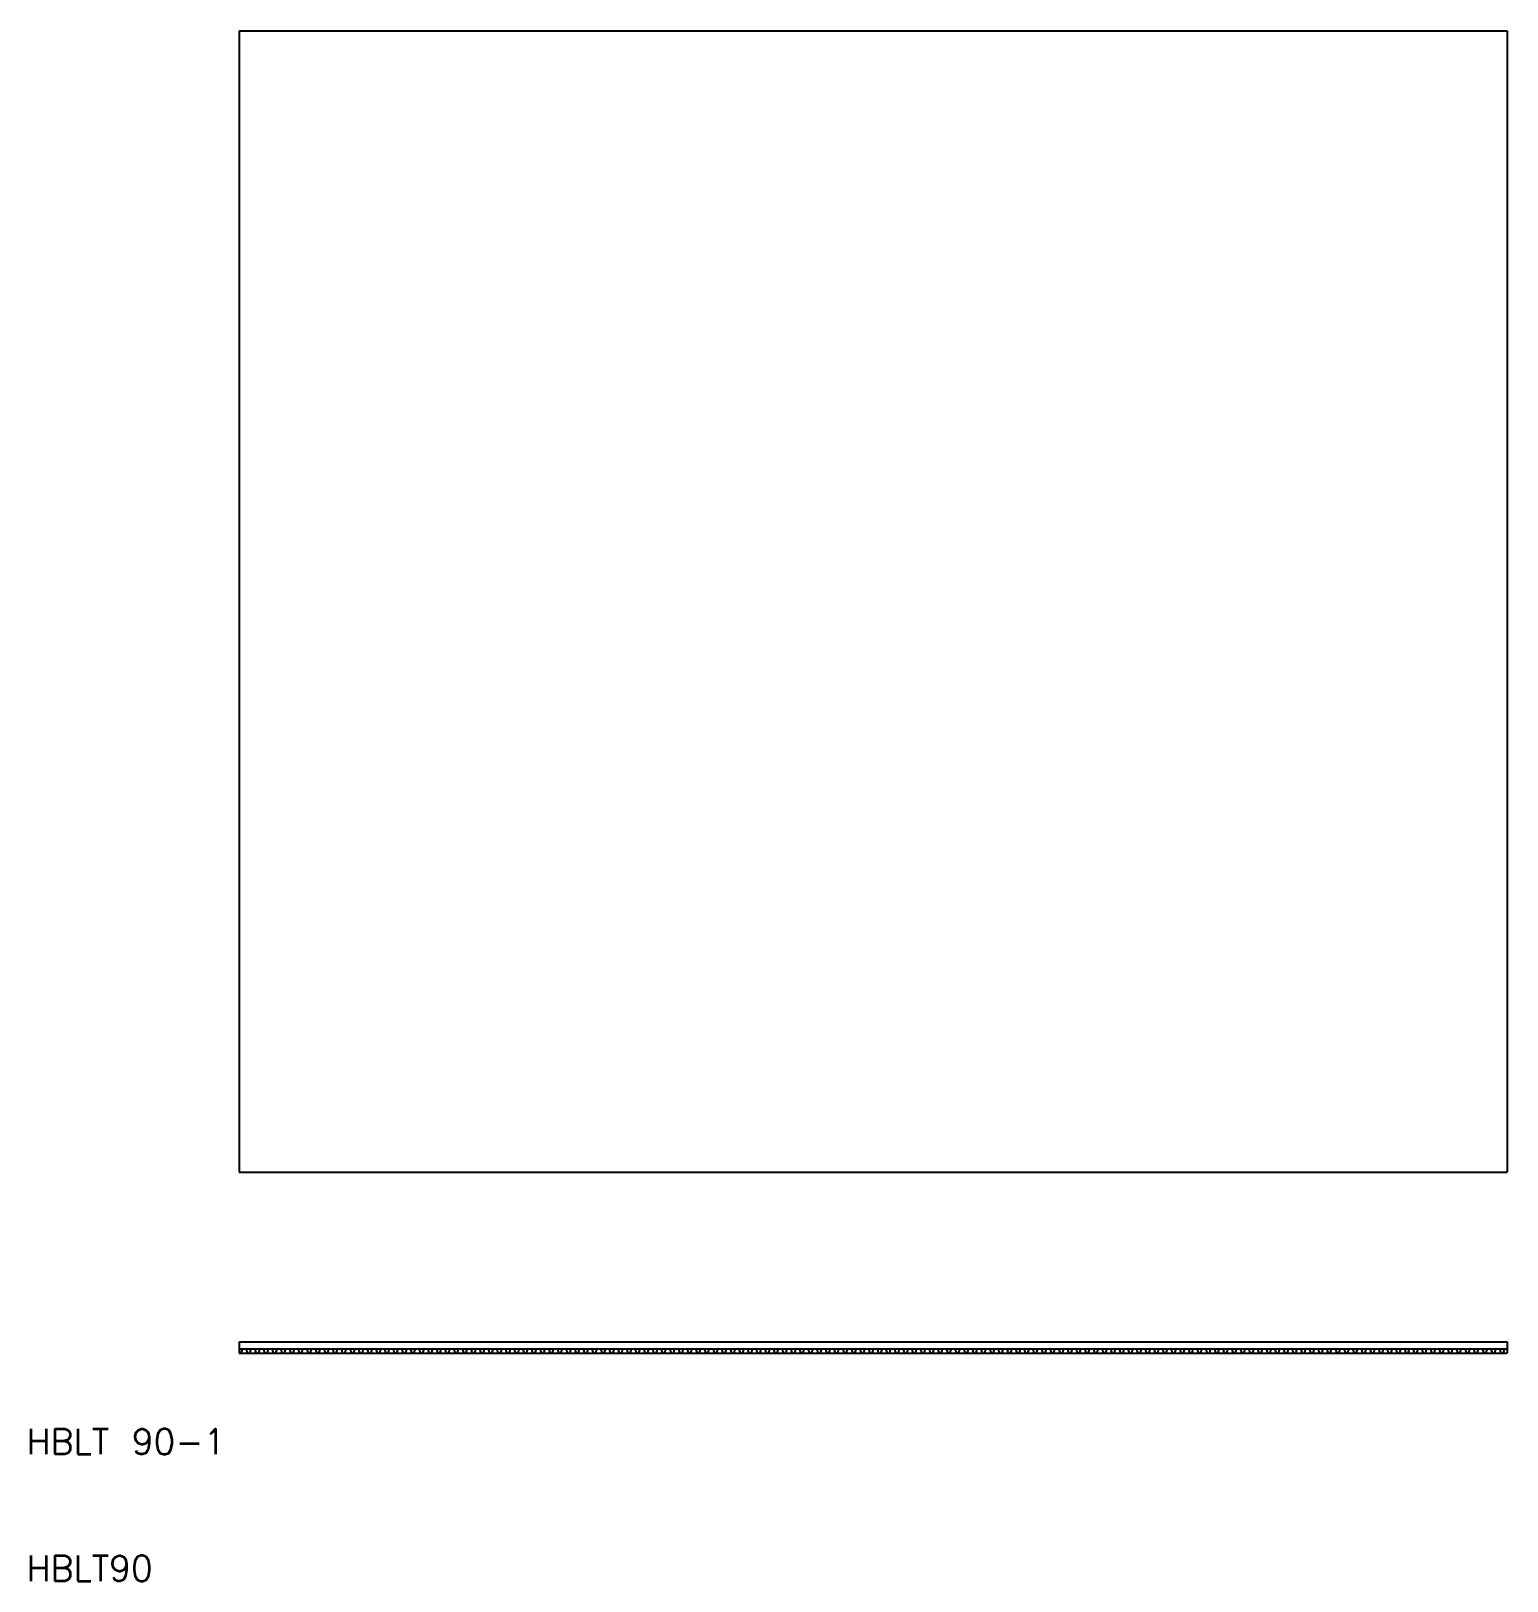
# Model space of a CAD drawing. Extents: x 10 to 127, y 10 to 132.
import ezdxf

# ---------------------------------------------------------------- set-up
doc = ezdxf.new("R2010")
doc.units = 0
doc.layers.get('0').update_dxf_attribs({"linetype": 'CONTINUOUS'})
doc.styles.get("Standard").update_dxf_attribs({"font": 'txt.shx', "bigfont": 'extfont.shx'})

msp = doc.modelspace()

# ---------------------------------------------------------------- linework, layer by layer
at = {"color": 7, "linetype": 'CONTINUOUS'}
for p, q in [((26.76, 132.25), (126.76, 132.25)), ((26.76, 132.25), (26.76, 42.25)), ((126.76, 132.25), (126.76, 42.25)), ((26.76, 42.25), (126.76, 42.25)), ((26.76, 28.87), (126.76, 28.87)), ((26.76, 28.87), (26.76, 27.97)), ((26.76, 28.31), (126.76, 28.31)), ((26.92, 27.97), (27.04, 28.31)), ((27.3, 28.31), (27.42, 27.97)), ((27.6, 27.97), (27.72, 28.31)), ((27.98, 28.31), (28.11, 27.97)), ((28.28, 27.97), (28.41, 28.31)), ((28.66, 28.31), (28.79, 27.97)), ((28.96, 27.97), (29.09, 28.31)), ((29.35, 28.31), (29.47, 27.97)), ((29.65, 27.97), (29.77, 28.31)), ((30.03, 28.31), (30.15, 27.97)), ((30.33, 27.97), (30.45, 28.31)), ((30.71, 28.31), (30.83, 27.97)), ((31.01, 27.97), (31.13, 28.31)), ((31.39, 28.31), (31.51, 27.97)), ((31.69, 27.97), (31.81, 28.31)), ((32.07, 28.31), (32.2, 27.97)), ((32.37, 27.97), (32.5, 28.31)), ((32.75, 28.31), (32.88, 27.97)), ((33.05, 27.97), (33.18, 28.31)), ((33.44, 28.31), (33.56, 27.97)), ((33.74, 27.97), (33.86, 28.31)), ((34.12, 28.31), (34.24, 27.97)), ((34.42, 27.97), (34.54, 28.31)), ((34.8, 28.31), (34.92, 27.97)), ((35.1, 27.97), (35.22, 28.31)), ((35.48, 28.31), (35.61, 27.97)), ((35.78, 27.97), (35.91, 28.31)), ((36.16, 28.31), (36.29, 27.97)), ((36.46, 27.97), (36.59, 28.31)), ((36.84, 28.31), (36.97, 27.97)), ((37.14, 27.97), (37.27, 28.31)), ((37.53, 28.31), (37.65, 27.97)), ((37.83, 27.97), (37.95, 28.31)), ((38.21, 28.31), (38.33, 27.97)), ((38.51, 27.97), (38.63, 28.31)), ((38.89, 28.31), (39.01, 27.97)), ((39.19, 27.97), (39.31, 28.31)), ((39.57, 28.31), (39.7, 27.97)), ((39.87, 27.97), (40, 28.31)), ((40.25, 28.31), (40.38, 27.97)), ((40.55, 27.97), (40.68, 28.31)), ((40.94, 28.31), (41.06, 27.97)), ((41.24, 27.97), (41.36, 28.31)), ((41.62, 28.31), (41.74, 27.97)), ((41.92, 27.97), (42.04, 28.31)), ((42.3, 28.31), (42.42, 27.97)), ((42.6, 27.97), (42.72, 28.31)), ((42.98, 28.31), (43.1, 27.97)), ((43.28, 27.97), (43.4, 28.31)), ((43.66, 28.31), (43.79, 27.97)), ((43.96, 27.97), (44.09, 28.31)), ((44.34, 28.31), (44.47, 27.97)), ((44.64, 27.97), (44.77, 28.31)), ((45.03, 28.31), (45.15, 27.97)), ((45.33, 27.97), (45.45, 28.31)), ((45.71, 28.31), (45.83, 27.97)), ((46.01, 27.97), (46.13, 28.31)), ((46.39, 28.31), (46.51, 27.97)), ((46.69, 27.97), (46.81, 28.31)), ((47.07, 28.31), (47.2, 27.97)), ((47.37, 27.97), (47.5, 28.31)), ((47.75, 28.31), (47.88, 27.97)), ((48.05, 27.97), (48.18, 28.31)), ((48.43, 28.31), (48.56, 27.97)), ((48.73, 27.97), (48.86, 28.31)), ((49.12, 28.31), (49.24, 27.97)), ((49.42, 27.97), (49.54, 28.31)), ((49.8, 28.31), (49.92, 27.97)), ((50.1, 27.97), (50.22, 28.31)), ((50.48, 28.31), (50.6, 27.97)), ((50.78, 27.97), (50.9, 28.31)), ((51.16, 28.31), (51.29, 27.97)), ((51.46, 27.97), (51.59, 28.31)), ((51.84, 28.31), (51.97, 27.97)), ((52.14, 27.97), (52.27, 28.31)), ((52.53, 28.31), (52.65, 27.97)), ((52.83, 27.97), (52.95, 28.31)), ((53.21, 28.31), (53.33, 27.97)), ((53.51, 27.97), (53.63, 28.31)), ((53.89, 28.31), (54.01, 27.97)), ((54.19, 27.97), (54.31, 28.31)), ((54.57, 28.31), (54.69, 27.97)), ((54.87, 27.97), (54.99, 28.31)), ((55.25, 28.31), (55.38, 27.97)), ((55.55, 27.97), (55.68, 28.31)), ((55.93, 28.31), (56.06, 27.97)), ((56.23, 27.97), (56.36, 28.31)), ((56.62, 28.31), (56.74, 27.97)), ((56.92, 27.97), (57.04, 28.31)), ((57.3, 28.31), (57.42, 27.97)), ((57.6, 27.97), (57.72, 28.31)), ((57.98, 28.31), (58.1, 27.97)), ((58.28, 27.97), (58.4, 28.31)), ((58.66, 28.31), (58.79, 27.97)), ((58.96, 27.97), (59.09, 28.31)), ((59.34, 28.31), (59.47, 27.97)), ((59.64, 27.97), (59.77, 28.31)), ((60.02, 28.31), (60.15, 27.97)), ((60.32, 27.97), (60.45, 28.31)), ((60.71, 28.31), (60.83, 27.97)), ((61.01, 27.97), (61.13, 28.31)), ((61.39, 28.31), (61.51, 27.97)), ((61.69, 27.97), (61.81, 28.31)), ((62.07, 28.31), (62.19, 27.97)), ((62.37, 27.97), (62.49, 28.31)), ((62.75, 28.31), (62.88, 27.97)), ((63.05, 27.97), (63.18, 28.31)), ((63.43, 28.31), (63.56, 27.97)), ((63.73, 27.97), (63.86, 28.31)), ((64.12, 28.31), (64.24, 27.97)), ((64.42, 27.97), (64.54, 28.31)), ((64.8, 28.31), (64.92, 27.97)), ((65.1, 27.97), (65.22, 28.31)), ((65.48, 28.31), (65.6, 27.97)), ((65.78, 27.97), (65.9, 28.31)), ((66.16, 28.31), (66.28, 27.97)), ((66.46, 27.97), (66.58, 28.31)), ((66.84, 28.31), (66.97, 27.97)), ((67.14, 27.97), (67.27, 28.31)), ((67.52, 28.31), (67.65, 27.97)), ((67.82, 27.97), (67.95, 28.31)), ((68.21, 28.31), (68.33, 27.97)), ((68.51, 27.97), (68.63, 28.31)), ((68.89, 28.31), (69.01, 27.97)), ((69.19, 27.97), (69.31, 28.31)), ((69.57, 28.31), (69.69, 27.97)), ((69.87, 27.97), (69.99, 28.31)), ((70.25, 28.31), (70.38, 27.97)), ((70.55, 27.97), (70.68, 28.31)), ((70.93, 28.31), (71.06, 27.97)), ((71.23, 27.97), (71.36, 28.31)), ((71.61, 28.31), (71.74, 27.97)), ((71.91, 27.97), (72.04, 28.31)), ((72.3, 28.31), (72.42, 27.97)), ((72.6, 27.97), (72.72, 28.31)), ((72.98, 28.31), (73.1, 27.97)), ((73.28, 27.97), (73.4, 28.31)), ((73.66, 28.31), (73.78, 27.97)), ((73.96, 27.97), (74.08, 28.31)), ((74.34, 28.31), (74.47, 27.97)), ((74.64, 27.97), (74.77, 28.31)), ((75.02, 28.31), (75.15, 27.97)), ((75.32, 27.97), (75.45, 28.31)), ((75.71, 28.31), (75.83, 27.97)), ((76.01, 27.97), (76.13, 28.31)), ((76.39, 28.31), (76.51, 27.97)), ((76.69, 27.97), (76.81, 28.31)), ((77.07, 28.31), (77.19, 27.97)), ((77.37, 27.97), (77.49, 28.31)), ((77.75, 28.31), (77.87, 27.97)), ((78.05, 27.97), (78.17, 28.31)), ((78.43, 28.31), (78.56, 27.97)), ((78.73, 27.97), (78.86, 28.31)), ((79.11, 28.31), (79.24, 27.97)), ((79.41, 27.97), (79.54, 28.31)), ((79.8, 28.31), (79.92, 27.97)), ((80.1, 27.97), (80.22, 28.31)), ((80.48, 28.31), (80.6, 27.97)), ((80.78, 27.97), (80.9, 28.31)), ((81.16, 28.31), (81.28, 27.97)), ((81.46, 27.97), (81.58, 28.31)), ((81.84, 28.31), (81.97, 27.97)), ((82.14, 27.97), (82.27, 28.31)), ((82.52, 28.31), (82.65, 27.97)), ((82.82, 27.97), (82.95, 28.31)), ((83.2, 28.31), (83.33, 27.97)), ((83.5, 27.97), (83.63, 28.31)), ((83.89, 28.31), (84.01, 27.97)), ((84.19, 27.97), (84.31, 28.31)), ((84.57, 28.31), (84.69, 27.97)), ((84.87, 27.97), (84.99, 28.31)), ((85.25, 28.31), (85.37, 27.97)), ((85.55, 27.97), (85.67, 28.31)), ((85.93, 28.31), (86.06, 27.97)), ((86.23, 27.97), (86.36, 28.31)), ((86.61, 28.31), (86.74, 27.97)), ((86.91, 27.97), (87.04, 28.31)), ((87.3, 28.31), (87.42, 27.97)), ((87.6, 27.97), (87.72, 28.31)), ((87.98, 28.31), (88.1, 27.97)), ((88.28, 27.97), (88.4, 28.31)), ((88.66, 28.31), (88.78, 27.97)), ((88.96, 27.97), (89.08, 28.31)), ((89.34, 28.31), (89.46, 27.97)), ((89.64, 27.97), (89.76, 28.31)), ((90.02, 28.31), (90.15, 27.97)), ((90.32, 27.97), (90.45, 28.31)), ((90.7, 28.31), (90.83, 27.97)), ((91, 27.97), (91.13, 28.31)), ((91.39, 28.31), (91.51, 27.97)), ((91.69, 27.97), (91.81, 28.31)), ((92.07, 28.31), (92.19, 27.97)), ((92.37, 27.97), (92.49, 28.31)), ((92.75, 28.31), (92.87, 27.97)), ((93.05, 27.97), (93.17, 28.31)), ((93.43, 28.31), (93.56, 27.97)), ((93.73, 27.97), (93.86, 28.31)), ((94.11, 28.31), (94.24, 27.97)), ((94.41, 27.97), (94.54, 28.31)), ((94.79, 28.31), (94.92, 27.97)), ((95.09, 27.97), (95.22, 28.31)), ((95.48, 28.31), (95.6, 27.97)), ((95.78, 27.97), (95.9, 28.31)), ((96.16, 28.31), (96.28, 27.97)), ((96.46, 27.97), (96.58, 28.31)), ((96.84, 28.31), (96.96, 27.97)), ((97.14, 27.97), (97.26, 28.31)), ((97.52, 28.31), (97.65, 27.97)), ((97.82, 27.97), (97.95, 28.31)), ((98.2, 28.31), (98.33, 27.97)), ((98.5, 27.97), (98.63, 28.31)), ((98.89, 28.31), (99.01, 27.97)), ((99.19, 27.97), (99.31, 28.31)), ((99.57, 28.31), (99.69, 27.97)), ((99.87, 27.97), (99.99, 28.31)), ((100.25, 28.31), (100.37, 27.97)), ((100.55, 27.97), (100.67, 28.31)), ((100.93, 28.31), (101.05, 27.97)), ((101.23, 27.97), (101.35, 28.31)), ((101.61, 28.31), (101.74, 27.97)), ((101.91, 27.97), (102.04, 28.31)), ((102.29, 28.31), (102.42, 27.97)), ((102.59, 27.97), (102.72, 28.31)), ((102.98, 28.31), (103.1, 27.97)), ((103.28, 27.97), (103.4, 28.31)), ((103.66, 28.31), (103.78, 27.97)), ((103.96, 27.97), (104.08, 28.31)), ((104.34, 28.31), (104.46, 27.97)), ((104.64, 27.97), (104.76, 28.31)), ((105.02, 28.31), (105.15, 27.97)), ((105.32, 27.97), (105.45, 28.31)), ((105.7, 28.31), (105.83, 27.97)), ((106, 27.97), (106.13, 28.31)), ((106.38, 28.31), (106.51, 27.97)), ((106.68, 27.97), (106.81, 28.31)), ((107.07, 28.31), (107.19, 27.97)), ((107.37, 27.97), (107.49, 28.31)), ((107.75, 28.31), (107.87, 27.97)), ((108.05, 27.97), (108.17, 28.31)), ((108.43, 28.31), (108.55, 27.97)), ((108.73, 27.97), (108.85, 28.31)), ((109.11, 28.31), (109.24, 27.97)), ((109.41, 27.97), (109.54, 28.31)), ((109.79, 28.31), (109.92, 27.97)), ((110.09, 27.97), (110.22, 28.31)), ((110.48, 28.31), (110.6, 27.97)), ((110.78, 27.97), (110.9, 28.31)), ((111.16, 28.31), (111.28, 27.97)), ((111.46, 27.97), (111.58, 28.31)), ((111.84, 28.31), (111.96, 27.97)), ((112.14, 27.97), (112.26, 28.31)), ((112.52, 28.31), (112.64, 27.97)), ((112.82, 27.97), (112.94, 28.31)), ((113.2, 28.31), (113.33, 27.97)), ((113.5, 27.97), (113.63, 28.31)), ((113.88, 28.31), (114.01, 27.97)), ((114.18, 27.97), (114.31, 28.31)), ((114.57, 28.31), (114.69, 27.97)), ((114.87, 27.97), (114.99, 28.31)), ((115.25, 28.31), (115.37, 27.97)), ((115.55, 27.97), (115.67, 28.31)), ((115.93, 28.31), (116.05, 27.97)), ((116.23, 27.97), (116.35, 28.31)), ((116.61, 28.31), (116.74, 27.97)), ((116.91, 27.97), (117.04, 28.31)), ((117.29, 28.31), (117.42, 27.97)), ((117.59, 27.97), (117.72, 28.31)), ((117.97, 28.31), (118.1, 27.97)), ((118.27, 27.97), (118.4, 28.31)), ((118.66, 28.31), (118.78, 27.97)), ((118.96, 27.97), (119.08, 28.31)), ((119.34, 28.31), (119.46, 27.97)), ((119.64, 27.97), (119.76, 28.31)), ((120.02, 28.31), (120.14, 27.97)), ((120.32, 27.97), (120.44, 28.31)), ((120.7, 28.31), (120.83, 27.97)), ((121, 27.97), (121.13, 28.31)), ((121.38, 28.31), (121.51, 27.97)), ((121.68, 27.97), (121.81, 28.31)), ((122.07, 28.31), (122.19, 27.97)), ((122.37, 27.97), (122.49, 28.31)), ((122.75, 28.31), (122.87, 27.97)), ((123.05, 27.97), (123.17, 28.31)), ((123.43, 28.31), (123.55, 27.97)), ((123.73, 27.97), (123.85, 28.31)), ((124.11, 28.31), (124.23, 27.97)), ((124.41, 27.97), (124.53, 28.31)), ((124.79, 28.31), (124.92, 27.97)), ((125.09, 27.97), (125.22, 28.31)), ((125.47, 28.31), (125.6, 27.97)), ((125.77, 27.97), (125.9, 28.31)), ((126.16, 28.31), (126.28, 27.97)), ((126.46, 27.97), (126.58, 28.31)), ((126.76, 28.87), (126.76, 27.97)), ((26.76, 27.97), (126.76, 27.97))]:
    msp.add_line(p, q, dxfattribs=at)

# ---------------------------------------------------------------- texts
for s, p in [('HBLT 90-1', (10, 20)), ('HBLT90', (10, 10))]:
    msp.add_text(s, height=2, dxfattribs=at).set_placement(p)

doc.saveas('drawing.dxf')
